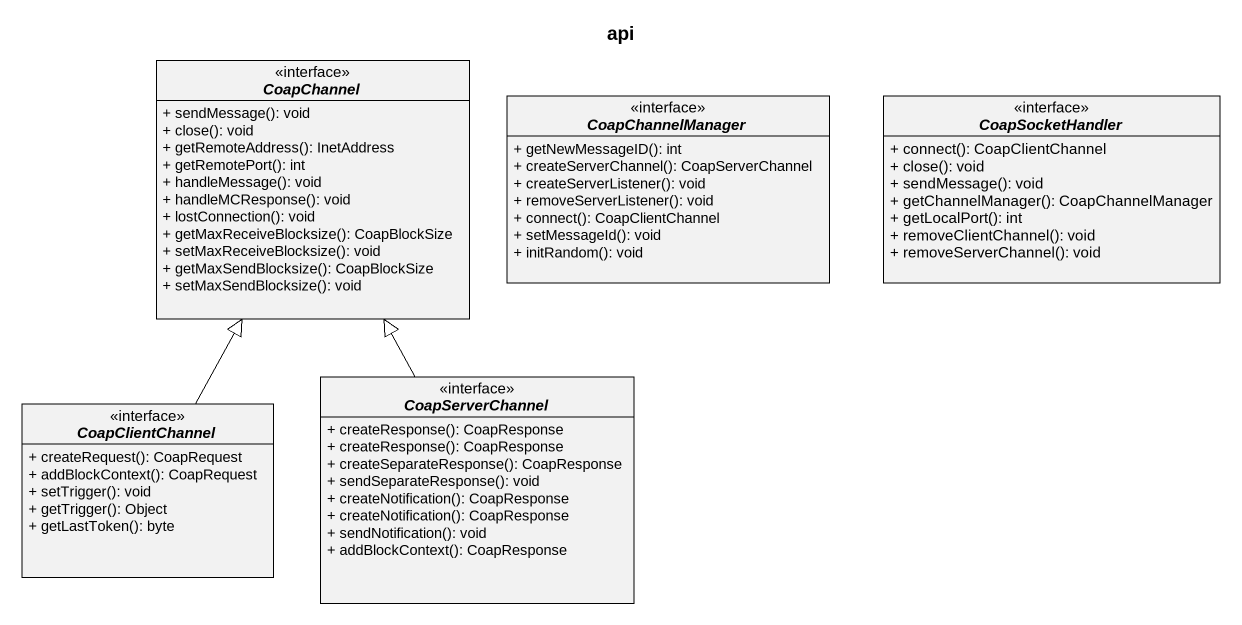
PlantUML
@startuml
title api
hide circle
hide empty members
skinparam classAttributeIconSize 0
interface CoapChannel <<interface>> {
  + sendMessage(): void
  + close(): void
  + getRemoteAddress(): InetAddress
  + getRemotePort(): int
  + handleMessage(): void
  + handleMCResponse(): void
  + lostConnection(): void
  + getMaxReceiveBlocksize(): CoapBlockSize
  + setMaxReceiveBlocksize(): void
  + getMaxSendBlocksize(): CoapBlockSize
  + setMaxSendBlocksize(): void
}
interface CoapChannelManager <<interface>> {
  + getNewMessageID(): int
  + createServerChannel(): CoapServerChannel
  + createServerListener(): void
  + removeServerListener(): void
  + connect(): CoapClientChannel
  + setMessageId(): void
  + initRandom(): void
}
interface CoapSocketHandler <<interface>> {
  + connect(): CoapClientChannel
  + close(): void
  + sendMessage(): void
  + getChannelManager(): CoapChannelManager
  + getLocalPort(): int
  + removeClientChannel(): void
  + removeServerChannel(): void
}
interface CoapClientChannel <<interface>> {
  + createRequest(): CoapRequest
  + addBlockContext(): CoapRequest
  + setTrigger(): void
  + getTrigger(): Object
  + getLastToken(): byte
}
interface CoapServerChannel <<interface>> {
  + createResponse(): CoapResponse
  + createResponse(): CoapResponse
  + createSeparateResponse(): CoapResponse
  + sendSeparateResponse(): void
  + createNotification(): CoapResponse
  + createNotification(): CoapResponse
  + sendNotification(): void
  + addBlockContext(): CoapResponse
}
CoapClientChannel -up-|> CoapChannel
CoapServerChannel -up-|> CoapChannel
@enduml
